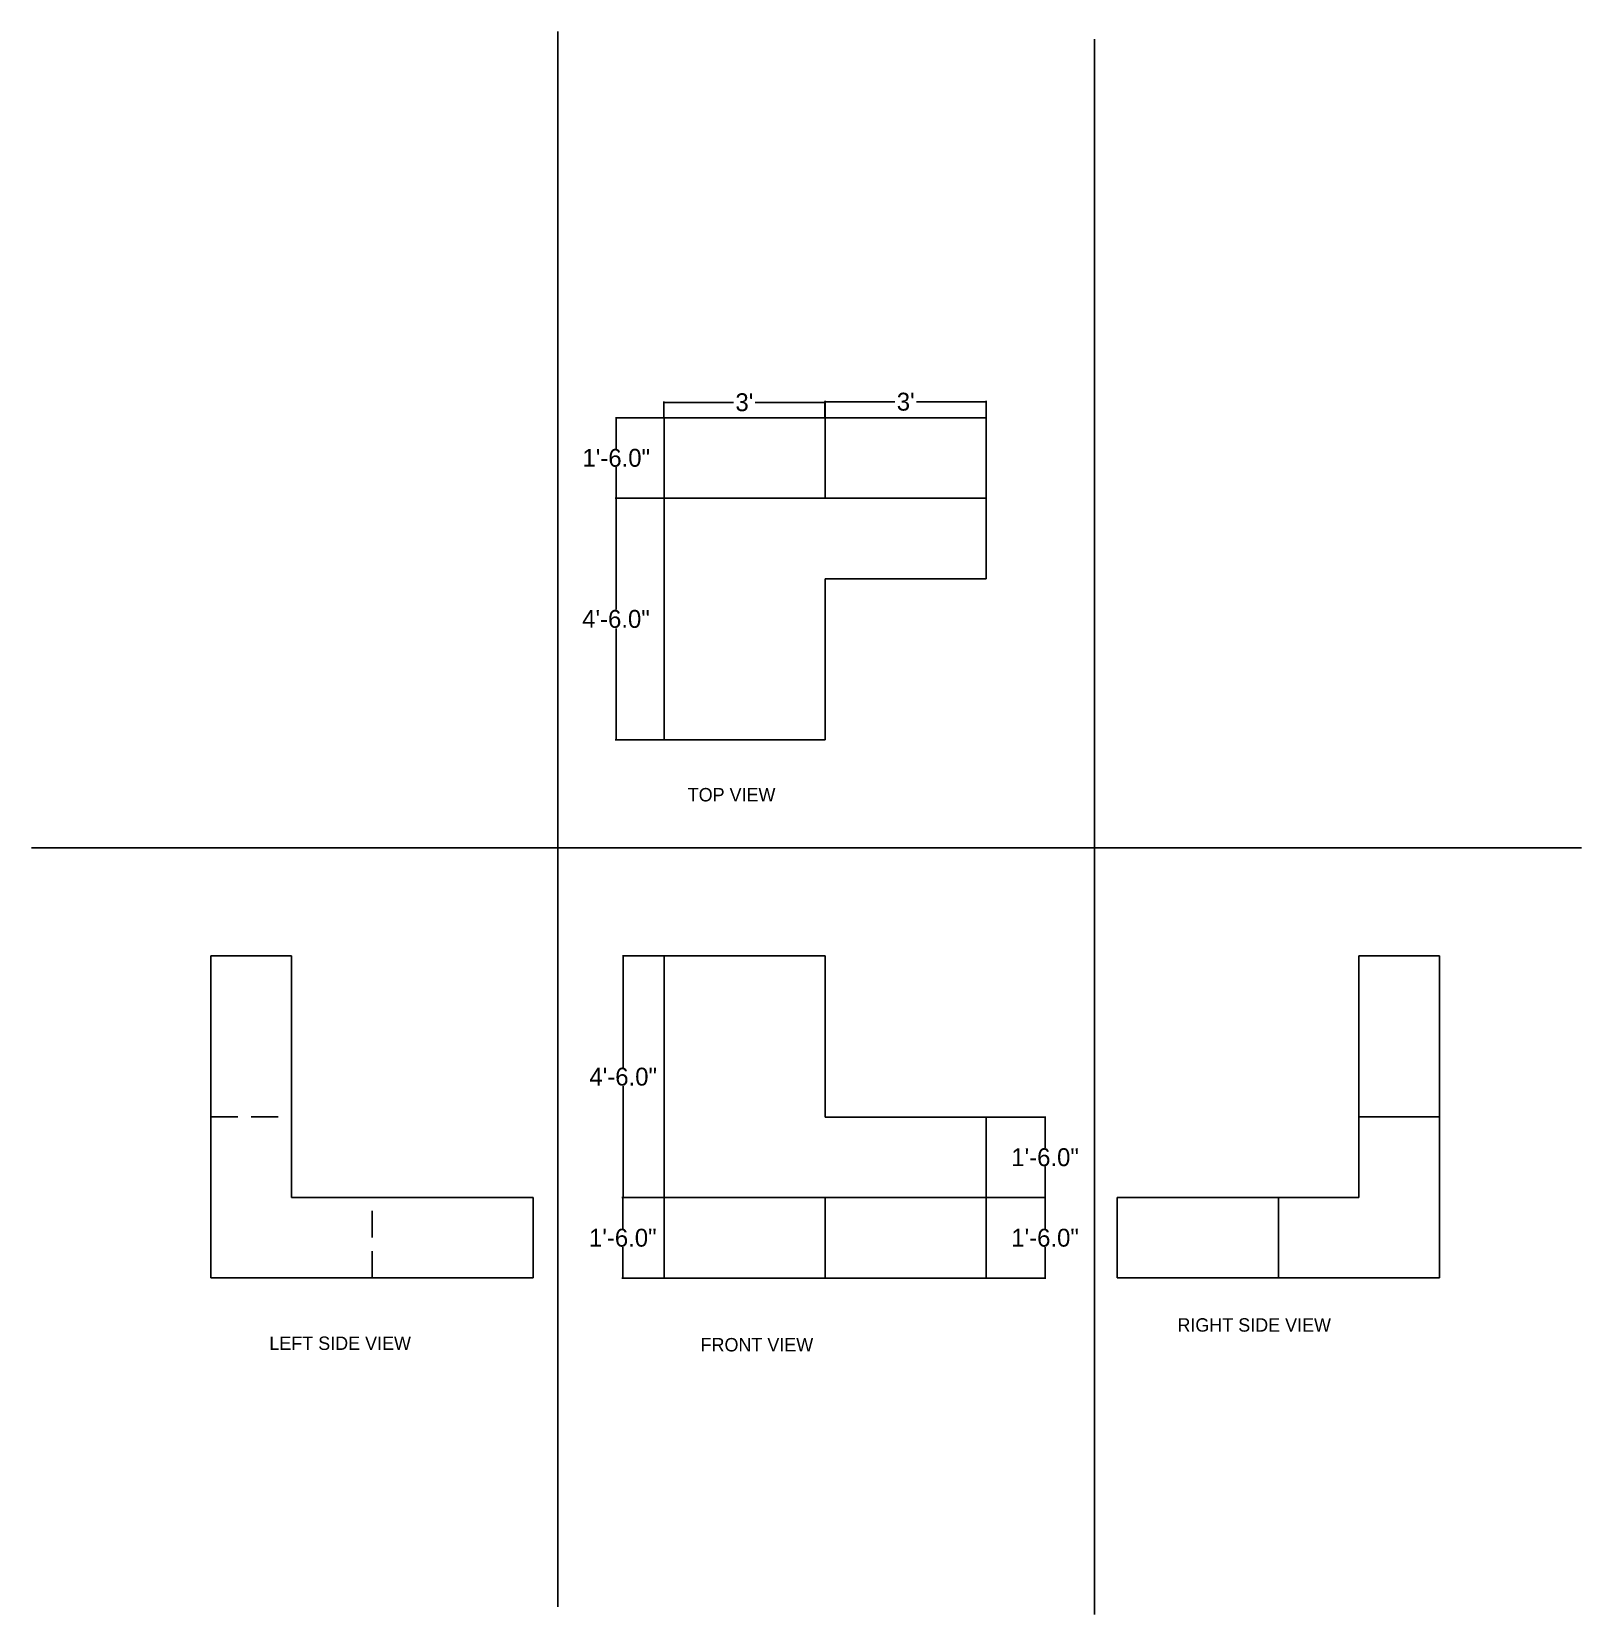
# Model space of a CAD drawing. Header units: feet. Extents: x -522 to -176, y -143 to 211.
import ezdxf

# ---------------------------------------------------------------- set-up
doc = ezdxf.new("R2010")
doc.units = ezdxf.units.FT
doc.header["$MEASUREMENT"] = 0
doc.linetypes.add('DASHEDX2', pattern=[1.5, 1, -0.5])
doc.dimstyles.get("Standard").update_dxf_attribs({"dimtxt": 4, "dimasz": 0.18, "dimexe": 0.18, "dimexo": 0.0625, "dimgap": 0.09, "dimtad": 0, "dimtih": 1, "dimtoh": 1, "dimdec": 1, "dimzin": 0, "dimdsep": 46, "dimlunit": 3, "dimtxsty": 'Standard', "dimcen": 0.09, "dimaunit": 1, "dimadec": 0, "dimazin": 0, "dimtfac": 1, "dimtdec": 1, "dimtofl": 0, "dimtmove": 0, "dimatfit": 3, "dimfxl": 1, "dimtolj": 1, "dimtzin": 0, "dimarcsym": 0})

# ---------------------------------------------------------------- blocks, each defined once
blk = doc.blocks.new('*D34')
at = {"color": 0, "lineweight": -2}
for p, q in [((-380.96, 4.62), (-390.23, 4.62)), ((-390.05, 4.44), (-390.05, -20.29)), ((-390.05, -49.2), (-390.05, -24.47)), ((-380.96, -49.38), (-390.23, -49.38))]:
    blk.add_line(p, q, dxfattribs=at)
at = {"color": 0}
for points in [[(-390.08, 4.44), (-390.02, 4.44), (-390.05, 4.62)], [(-390.08, -49.2), (-390.02, -49.2), (-390.05, -49.38)]]:
    blk.add_solid(points, dxfattribs=at)
at = {"layer": 'Defpoints', "color": 0}
for p in [(-390.05, 4.62), (-380.89, 4.62), (-380.89, -49.38)]:
    blk.add_point(p, dxfattribs=at)
at = {"color": 0, "insert": (-390.05, -22.38), "char_height": 4, "attachment_point": 5}
blk.add_mtext('\\A1;4\'-6.0"', dxfattribs=at)
blk = doc.blocks.new('*D35')
at = {"color": 0, "lineweight": -2}
for p, q in [((-381.02, -49.38), (-390.32, -49.38)), ((-390.14, -49.56), (-390.14, -56.29)), ((-390.14, -67.2), (-390.14, -60.47)), ((-380.96, -67.38), (-390.32, -67.38))]:
    blk.add_line(p, q, dxfattribs=at)
at = {"color": 0}
for points in [[(-390.17, -49.56), (-390.11, -49.56), (-390.14, -49.38)], [(-390.17, -67.2), (-390.11, -67.2), (-390.14, -67.38)]]:
    blk.add_solid(points, dxfattribs=at)
at = {"layer": 'Defpoints', "color": 0}
for p in [(-390.14, -49.38), (-380.96, -49.38), (-380.89, -67.38)]:
    blk.add_point(p, dxfattribs=at)
at = {"color": 0, "insert": (-390.14, -58.38), "char_height": 4, "attachment_point": 5}
blk.add_mtext('\\A1;1\'-6.0"', dxfattribs=at)
blk = doc.blocks.new('*D36')
at = {"color": 0, "lineweight": -2}
for p, q in [((-308.83, -49.38), (-295.55, -49.38)), ((-295.73, -49.56), (-295.73, -56.29)), ((-295.73, -67.2), (-295.73, -60.47)), ((-308.83, -67.38), (-295.55, -67.38))]:
    blk.add_line(p, q, dxfattribs=at)
at = {"color": 0}
for points in [[(-295.76, -49.56), (-295.7, -49.56), (-295.73, -49.38)], [(-295.76, -67.2), (-295.7, -67.2), (-295.73, -67.38)]]:
    blk.add_solid(points, dxfattribs=at)
at = {"layer": 'Defpoints', "color": 0}
for p in [(-308.89, -49.38), (-295.73, -49.38), (-308.89, -67.38)]:
    blk.add_point(p, dxfattribs=at)
at = {"color": 0, "insert": (-295.73, -58.38), "char_height": 4, "attachment_point": 5}
blk.add_mtext('\\A1;1\'-6.0"', dxfattribs=at)
blk = doc.blocks.new('*D37')
at = {"color": 0, "lineweight": -2}
for p, q in [((-308.83, -31.38), (-295.55, -31.38)), ((-295.73, -31.56), (-295.73, -38.29)), ((-295.73, -49.2), (-295.73, -42.47)), ((-308.83, -49.38), (-295.55, -49.38))]:
    blk.add_line(p, q, dxfattribs=at)
at = {"color": 0}
for points in [[(-295.76, -31.56), (-295.7, -31.56), (-295.73, -31.38)], [(-295.76, -49.2), (-295.7, -49.2), (-295.73, -49.38)]]:
    blk.add_solid(points, dxfattribs=at)
at = {"layer": 'Defpoints', "color": 0}
for p in [(-308.89, -31.38), (-295.73, -31.38), (-308.89, -49.38)]:
    blk.add_point(p, dxfattribs=at)
at = {"color": 0, "insert": (-295.73, -40.38), "char_height": 4, "attachment_point": 5}
blk.add_mtext('\\A1;1\'-6.0"', dxfattribs=at)
blk = doc.blocks.new('*D38')
at = {"color": 0, "lineweight": -2}
for p, q in [((-380.96, 106.94), (-391.84, 106.94)), ((-391.66, 106.76), (-391.66, 82.03)), ((-391.66, 53.12), (-391.66, 77.85)), ((-380.96, 52.94), (-391.84, 52.94))]:
    blk.add_line(p, q, dxfattribs=at)
at = {"color": 0}
for points in [[(-391.69, 106.76), (-391.63, 106.76), (-391.66, 106.94)], [(-391.69, 53.12), (-391.63, 53.12), (-391.66, 52.94)]]:
    blk.add_solid(points, dxfattribs=at)
at = {"layer": 'Defpoints', "color": 0}
for p in [(-391.66, 106.94), (-380.89, 106.94), (-380.89, 52.94)]:
    blk.add_point(p, dxfattribs=at)
at = {"color": 0, "insert": (-391.66, 79.94), "char_height": 4, "attachment_point": 5}
blk.add_mtext('\\A1;4\'-6.0"', dxfattribs=at)
blk = doc.blocks.new('*D39')
at = {"color": 0, "lineweight": -2}
for p, q in [((-380.96, 124.94), (-391.78, 124.94)), ((-391.6, 124.76), (-391.6, 118.03)), ((-391.6, 107.12), (-391.6, 113.85)), ((-381.02, 106.94), (-391.78, 106.94))]:
    blk.add_line(p, q, dxfattribs=at)
at = {"color": 0}
for points in [[(-391.63, 124.76), (-391.57, 124.76), (-391.6, 124.94)], [(-391.63, 107.12), (-391.57, 107.12), (-391.6, 106.94)]]:
    blk.add_solid(points, dxfattribs=at)
at = {"layer": 'Defpoints', "color": 0}
for p in [(-391.6, 124.94), (-380.89, 124.94), (-380.96, 106.94)]:
    blk.add_point(p, dxfattribs=at)
at = {"color": 0, "insert": (-391.6, 115.94), "char_height": 4, "attachment_point": 5}
blk.add_mtext('\\A1;1\'-6.0"', dxfattribs=at)
blk = doc.blocks.new('*D40')
at = {"color": 0, "lineweight": -2}
for p, q in [((-344.89, 125.06), (-344.89, 128.67)), ((-344.71, 128.49), (-329.32, 128.49)), ((-309.07, 128.49), (-324.47, 128.49)), ((-308.89, 125), (-308.89, 128.67))]:
    blk.add_line(p, q, dxfattribs=at)
at = {"color": 0}
for points in [[(-344.71, 128.52), (-344.71, 128.46), (-344.89, 128.49)], [(-309.07, 128.52), (-309.07, 128.46), (-308.89, 128.49)]]:
    blk.add_solid(points, dxfattribs=at)
at = {"layer": 'Defpoints', "color": 0}
for p in [(-308.89, 128.49), (-344.89, 125), (-308.89, 124.94)]:
    blk.add_point(p, dxfattribs=at)
at = {"color": 0, "insert": (-326.89, 128.49), "char_height": 4, "attachment_point": 5}
blk.add_mtext("\\A1;3'", dxfattribs=at)
blk = doc.blocks.new('*D41')
at = {"color": 0, "lineweight": -2}
for p, q in [((-380.96, 125), (-380.96, 128.55)), ((-380.78, 128.37), (-365.38, 128.37)), ((-345.14, 128.37), (-360.53, 128.37)), ((-344.96, 125), (-344.96, 128.55))]:
    blk.add_line(p, q, dxfattribs=at)
at = {"color": 0}
for points in [[(-380.78, 128.4), (-380.78, 128.34), (-380.96, 128.37)], [(-345.14, 128.4), (-345.14, 128.34), (-344.96, 128.37)]]:
    blk.add_solid(points, dxfattribs=at)
at = {"layer": 'Defpoints', "color": 0}
for p in [(-344.96, 128.37), (-380.96, 124.94), (-344.96, 124.94)]:
    blk.add_point(p, dxfattribs=at)
at = {"color": 0, "insert": (-362.96, 128.37), "char_height": 4, "attachment_point": 5}
blk.add_mtext("\\A1;3'", dxfattribs=at)

msp = doc.modelspace()

# ---------------------------------------------------------------- linework, layer by layer
for p, q in [((-404.69, 211.23), (-404.69, -140.88)), ((-284.68, 209.57), (-284.68, -142.54)), ((-380.96, 124.94), (-344.96, 124.94)), ((-380.89, 124.94), (-380.89, 106.94)), ((-344.89, 124.94), (-308.89, 124.94)), ((-344.89, 124.94), (-344.89, 106.94)), ((-308.89, 124.94), (-326.89, 124.94)), ((-308.89, 124.94), (-308.89, 106.94)), ((-380.89, 106.94), (-344.89, 106.94)), ((-380.89, 106.94), (-380.89, 52.94)), ((-344.89, 106.94), (-308.89, 106.94)), ((-308.89, 108.44), (-308.89, 106.94)), ((-308.89, 106.94), (-308.89, 106.94)), ((-308.89, 88.94), (-308.89, 106.94)), ((-344.89, 52.94), (-344.89, 88.94)), ((-344.89, 88.94), (-308.89, 88.94)), ((-380.89, 52.94), (-344.89, 52.94)), ((-522.31, 28.78), (-175.83, 28.78)), ((-464.21, 4.66), (-482.21, 4.66)), ((-482.21, 4.66), (-482.21, -31.34)), ((-464.21, -49.34), (-464.21, 4.66)), ((-380.89, -49.38), (-380.89, 4.62)), ((-380.89, 4.62), (-344.89, 4.62)), ((-344.89, 4.62), (-344.89, -31.38)), ((-225.58, -49.34), (-225.58, 4.66)), ((-225.58, 4.66), (-207.58, 4.66)), ((-207.58, 4.66), (-207.58, -31.34)), ((-482.21, -31.34), (-482.21, -67.34)), ((-344.89, -31.38), (-308.89, -31.38)), ((-308.89, -31.38), (-308.89, -49.38)), ((-207.58, -31.34), (-225.58, -31.34)), ((-207.58, -31.34), (-207.58, -67.34)), ((-482.21, -49.34), (-482.21, -49.34)), ((-446.21, -49.34), (-464.21, -49.34)), ((-410.21, -49.34), (-446.21, -49.34)), ((-410.21, -67.34), (-410.21, -49.34)), ((-380.89, -67.38), (-380.89, -49.38)), ((-380.89, -49.38), (-344.89, -49.38)), ((-344.89, -49.38), (-308.89, -49.38)), ((-344.89, -67.38), (-344.89, -49.38)), ((-308.89, -49.38), (-308.89, -49.38)), ((-308.89, -67.38), (-308.89, -49.38)), ((-308.89, -50.88), (-308.89, -49.38)), ((-279.58, -67.34), (-279.58, -49.34)), ((-279.58, -49.34), (-243.58, -49.34)), ((-243.58, -67.34), (-243.58, -49.34)), ((-243.58, -49.34), (-225.58, -49.34)), ((-207.58, -49.34), (-207.58, -49.34)), ((-446.21, -67.34), (-482.21, -67.34)), ((-482.21, -67.34), (-464.21, -67.34)), ((-410.21, -67.34), (-446.21, -67.34)), ((-380.89, -67.38), (-344.89, -67.38)), ((-344.89, -67.38), (-308.89, -67.38)), ((-308.89, -67.38), (-326.89, -67.38)), ((-279.58, -67.34), (-243.58, -67.34)), ((-243.58, -67.34), (-207.58, -67.34)), ((-207.58, -67.34), (-225.58, -67.34))]:
    msp.add_line(p, q)
at = {"linetype": 'DASHEDX2', "ltscale": 6}
for p, q in [((-482.21, -31.34), (-464.21, -31.34)), ((-446.21, -67.34), (-446.21, -49.34))]:
    msp.add_line(p, q, dxfattribs=at)

# ---------------------------------------------------------------- texts
at = {"char_height": 3, "width": 88.0873, "attachment_point": 1}
for s, insert in [('TOP VIEW', (-375.63, 42.17)), ('RIGHT SIDE VIEW', (-266.14, -76.35)), ('LEFT SIDE VIEW', (-469.16, -80.44)), ('FRONT VIEW', (-372.75, -80.77))]:
    msp.add_mtext(s, dxfattribs=dict(at, insert=insert))

# ---------------------------------------------------------------- dimensions: what is measured, and where the dimension line sits
for base, p1, p2, picture, middle in [((-344.96, 128.37), (-380.96, 124.94), (-344.96, 124.94), '*D41', (-362.96, 128.37)), ((-308.89, 128.49), (-344.89, 125), (-308.89, 124.94), '*D40', (-326.89, 128.49))]:
    dim = msp.add_linear_dim(base=base, p1=p1, p2=p2, dimstyle='Standard')
    dim.commit()
    dim.dimension.update_dxf_attribs({"geometry": picture, "text_midpoint": middle})
for base, p1, p2, picture, middle in [((-391.6, 124.94), (-380.96, 106.94), (-380.89, 124.94), '*D39', (-391.6, 115.94)), ((-391.66, 106.94), (-380.89, 52.94), (-380.89, 106.94), '*D38', (-391.66, 79.94)), ((-390.05, 4.62), (-380.89, -49.38), (-380.89, 4.62), '*D34', (-390.05, -22.38)), ((-390.14, -49.38), (-380.89, -67.38), (-380.96, -49.38), '*D35', (-390.14, -58.38)), ((-295.73, -49.38), (-308.89, -67.38), (-308.89, -49.38), '*D36', (-295.73, -58.38))]:
    dim = msp.add_linear_dim(base=base, p1=p1, p2=p2, angle=90, dimstyle='Standard')
    dim.commit()
    dim.dimension.update_dxf_attribs({"geometry": picture, "text_midpoint": middle})
dim = msp.add_linear_dim(base=(-295.73, -31.38), p1=(-308.89, -49.38), p2=(-308.89, -31.38), angle=90, dimstyle='Standard', override={"dimtmove": 1})
dim.commit()
dim.dimension.update_dxf_attribs({"geometry": '*D37', "text_midpoint": (-295.73, -40.38)})

doc.saveas('drawing.dxf')
